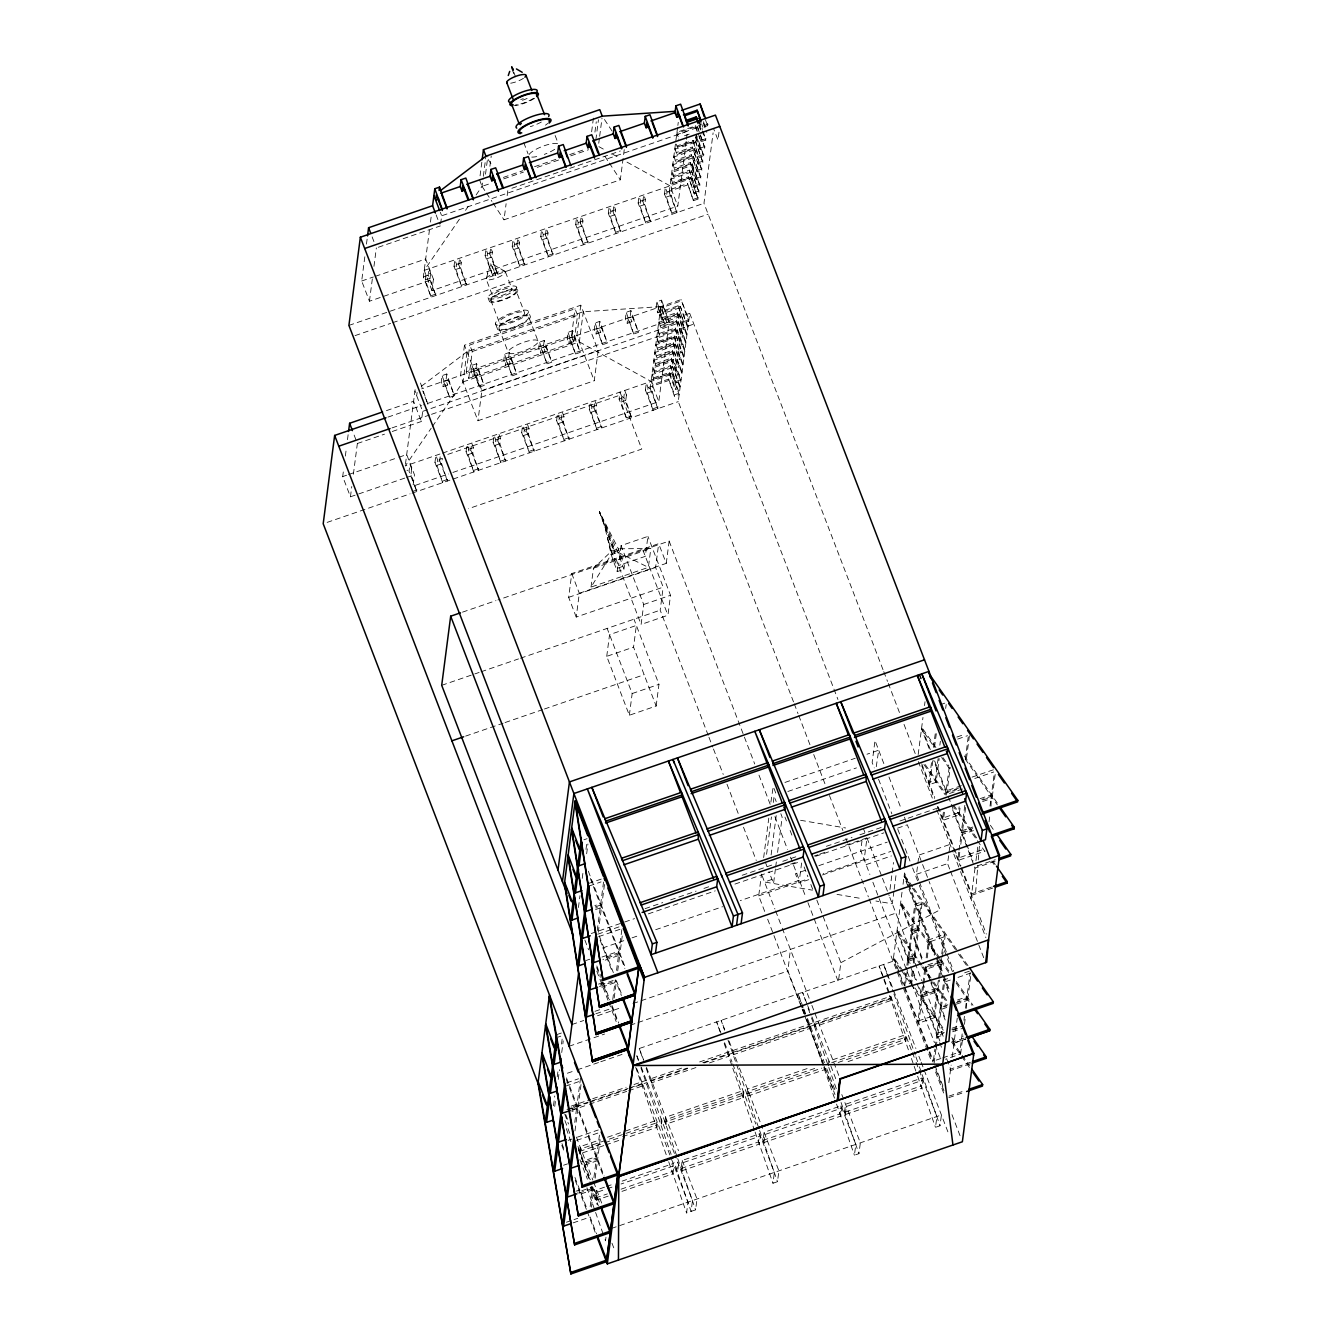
<?xml version="1.0" encoding="UTF-8"?>
<svg xmlns="http://www.w3.org/2000/svg" width="1341" height="1341" viewBox="0 0 1341 1341"><rect width="100%" height="100%" fill="white"/><g stroke="black" fill="none" stroke-linecap="round" stroke-linejoin="round"><path stroke-width="0.75" stroke-dasharray="5 3.75" d="M975.611 892.486L977.79 865.733M978.276 859.933L979.533 844.478M801.968 1007.678L787.888 971.001L790.402 949.411M375.262 276.347L425.684 258.997L433.445 279.213L369.446 301.222L361.684 281.007L364.869 256.416M366.462 244.112L367.266 237.977M404.764 478.1L350.454 496.79L342.693 476.575L343.765 468.378M345.358 456.074L346.414 447.877M347.487 439.68L348.274 433.529M369.446 301.222L372.63 276.632M373.955 266.373L376.352 247.934M350.454 496.79L351.778 486.532M353.387 474.245L357.36 443.502L353.136 432.473M430.679 273.313L430.025 278.341L435.842 295.506L428.081 275.307L428.936 268.77L430.679 273.313L425.952 274.939L425.298 279.967L431.115 297.132L423.354 276.933L429.405 230.3M430.478 222.103L431.266 215.951M405.468 464.053L415.341 387.901M416.665 395.696L417.101 392.377M686.173 141.358L677.792 206.061L431.97 290.611L433.445 279.213M440.619 223.897L441.675 215.8L440.334 212.314M411.687 468.881L411 474.261L416.8 491.56L409.039 471.345L409.944 464.338L411.687 468.881L406.96 470.507M398.947 457.231L406.692 454.565L414.453 474.764L412.978 486.163L448.38 473.993M392.276 431.484L421.376 421.493L422.683 411.369L414.922 391.153M454.012 266.39L454.85 259.852L456.594 264.395L455.957 269.424L461.773 286.588L454.012 266.39L458.739 264.764L459.577 258.226L461.321 262.786L460.667 267.798L466.484 284.979L458.739 264.764M443.636 381.665L449.654 397.322L454.381 395.696L446.804 373.988L442.094 375.614L441.239 382.101L442.999 386.644L447.71 385.018L448.363 380.039L443.636 381.665L442.999 386.644M434.953 462.427L435.875 455.42L437.619 459.963L436.915 465.344L442.714 482.643L434.953 462.427L439.68 460.801L440.586 453.794L405.217 465.964L431.182 428.232M446.804 373.988L445.966 380.475L447.71 385.018M449.654 397.322L442.094 375.614M439.68 460.801L447.441 481.017L441.642 463.718L442.346 458.337L437.619 459.963M480.061 175.805L481.888 161.725M476.139 194.931L482.039 186.349L483.078 178.303M483.347 176.291L485.945 156.176M485.526 174.196L487.94 155.64M464.472 345.224L460.55 375.396L477.949 420.739L594.264 380.743L598.187 350.554L580.787 305.212L464.472 345.224L481.872 390.566L477.949 420.739M489.901 166.267L491.242 155.958M432.372 426.505L463.047 381.917L466.97 351.744L583.285 311.732L660.744 306.603L668.505 326.818L658.8 401.63L450.341 473.323M466.266 371.826L469.752 345.006L575.054 308.782L577.552 315.303L574.082 342.123L468.78 378.346L466.266 371.826L571.584 335.619L575.054 308.782M468.78 378.346L472.25 351.526L469.752 345.006M485.124 255.678L485.962 249.158L487.705 253.7L487.051 258.712L492.868 275.894L485.124 255.678L489.834 254.069L490.689 247.532L492.432 252.074L491.778 257.103L497.595 274.268L489.834 254.069M473.457 371.407L479.475 387.063L484.202 385.437L476.642 363.729L471.915 365.355L471.077 371.843L472.82 376.385L477.547 374.759L478.184 369.781L473.457 371.407L472.82 376.385M476.642 363.729L475.787 370.217L477.547 374.759M466.065 451.733L466.97 444.726L468.713 449.269L468.026 454.649L473.826 471.931L466.065 451.733L470.792 450.107L471.697 443.1L473.44 447.643L472.753 453.023L478.553 470.305L470.792 450.107M479.475 387.063L471.915 365.355M624.252 149.622L620.33 179.811L504.015 219.807L506.11 203.715M507.149 195.669L507.937 189.634M512.212 246.375L513.05 239.838L514.793 244.38L514.156 249.409L519.973 266.574L512.212 246.375L516.922 244.749L517.777 238.212L519.52 242.755L518.866 247.783L524.683 264.948L516.922 244.749M506.127 360.176L512.145 375.832L516.855 374.206L509.295 352.499L504.568 354.108L503.73 360.612L505.473 365.154L510.2 363.528L510.854 358.55L506.127 360.176L505.473 365.154M493.153 442.413L494.075 435.406L495.818 439.949L495.114 445.329L500.914 462.611L493.153 442.413L497.88 440.787L498.785 433.78L500.528 438.323L499.841 443.703L505.641 461.002L497.88 440.787M509.295 352.499L508.457 358.986L510.2 363.528M512.145 375.832L504.568 354.108M540.725 236.569L541.563 230.032L543.306 234.574L542.652 239.603L548.469 256.768L540.725 236.569L545.435 234.943L546.29 228.406L548.033 232.948L547.379 237.977L553.196 255.142L545.435 234.943M521.666 432.607L522.571 425.6L524.314 430.143L523.627 435.523L529.427 452.822L521.666 432.607L526.393 430.981L527.298 423.974L529.041 428.517L528.354 433.897L534.154 451.196L526.393 430.981M541.06 348.157L547.061 363.813L551.788 362.187L544.228 340.48L539.501 342.106L538.663 348.593L540.406 353.136L545.133 351.51L545.787 346.531L541.06 348.157L540.406 353.136M544.228 340.48L543.39 346.967L545.133 351.51M547.061 363.813L539.501 342.106M575.641 224.55L576.496 218.013L578.239 222.572L577.585 227.584L583.402 244.766L575.641 224.55L580.368 222.924L581.223 216.387L582.966 220.947L582.312 225.959L588.129 243.14L580.368 222.924M591.632 131.787L593.51 117.354M556.599 420.588L557.504 413.581L559.247 418.124L558.56 423.505L564.36 440.803L556.599 420.588L561.326 418.962L562.231 411.955L563.974 416.498L563.287 421.879L569.087 439.178L561.326 418.962M569.573 338.351L575.574 354.007L580.301 352.381L572.741 330.674L568.014 332.3L567.176 338.787L568.919 343.33L573.646 341.704L574.283 336.725L569.573 338.351L568.919 343.33M594.935 132.122L596.276 121.796M595.857 139.833L598.455 119.718M572.741 330.674L571.903 337.161L573.646 341.704M599.393 138.307L598.354 146.353L605.529 150.293M599.662 136.279L602.008 118.176M580.787 305.212L576.865 335.401L594.264 380.743M575.574 354.007L568.014 332.3M463.047 381.917L579.362 341.905L583.285 311.732M608.311 213.32L609.149 206.782L610.909 211.325L610.256 216.354L616.072 233.518L608.311 213.32L613.038 211.694L613.876 205.156L615.62 209.716L614.983 214.728L620.799 231.909L613.038 211.694M596.661 329.031L602.662 344.687L607.389 343.061L599.829 321.354L595.102 322.98L594.264 329.467L596.007 334.01L600.734 332.384L601.388 327.405L596.661 329.031L596.007 334.01M599.829 321.354L598.991 327.841L600.734 332.384M589.269 409.357L590.174 402.35L591.917 406.893L591.213 412.274L597.013 429.573L589.269 409.357L593.979 407.731L594.901 400.724L596.644 405.267L595.94 410.648L601.74 427.947L593.979 407.731M576.228 617.061L568.668 597.348L571.752 573.562L658.682 543.658L666.259 563.371L579.312 593.275L576.228 617.061L663.175 587.157L655.598 567.444L658.682 543.658M602.662 344.687L595.102 322.98M638.132 203.061L638.986 196.524L640.73 201.066L640.076 206.095L645.893 223.26L638.132 203.061L642.859 201.435L643.714 194.898L645.457 199.457L644.803 204.469L650.62 221.651L642.859 201.435M627.772 318.337L633.773 333.993L638.5 332.367L630.94 310.659L626.213 312.285L625.375 318.772L627.119 323.315L631.846 321.689L632.483 316.711L627.772 318.337L627.119 323.315M591.029 587.107L593.476 568.232L611.613 551.117L618.335 548.804L650.838 548.503L648.39 567.377L591.029 587.107L611.161 554.587L611.613 551.117L607.456 537.64L611.161 554.587L617.229 571.618L623.951 569.288L624.403 565.835L618.335 548.804L599.377 511.659L614.53 553.431L614.983 549.961L599.377 511.659L617.899 552.274L623.951 569.288M626.465 395.008L625.761 400.389L631.561 417.688L623.816 397.472L624.722 390.466L626.465 395.008L621.738 396.634L621.051 402.015L626.85 419.314L619.089 399.098L619.995 392.092L641.769 449.084L468.612 508.625M630.94 310.659L630.102 317.147L631.846 321.689M633.773 333.993L626.213 312.285M611.161 554.587L617.899 552.274L618.335 548.804M664.449 194.009L665.304 187.472L667.047 192.014L666.393 197.043L672.21 214.208L664.449 194.009L669.176 192.383L675.629 142.615M617.229 571.618L617.681 568.148L611.613 551.117M606.735 656.352L609.552 634.662L636.355 625.442L633.555 647.133L656.151 706.02L629.348 715.256L606.735 656.352L633.555 647.133M621.101 545.619L618.519 565.55L645.323 556.331L647.904 536.4L621.101 545.619L643.714 604.506L641.115 624.453L667.935 615.234L670.517 595.287L647.904 536.4M675.814 141.174L677.674 126.875M677.859 125.434L678.261 122.299M578.44 907.522L579.982 895.654M582.229 878.372L583.251 870.51M585.983 849.389L586.738 843.523M645.407 390.047L646.312 383.04L648.055 387.583L647.368 392.963L653.168 410.262L645.407 390.047L650.134 388.421L661.582 300.116L656.855 301.742L656.017 308.229L657.76 312.771L678.127 305.765L683.96 322.863L688.687 321.253L681.111 299.596L421.61 388.856M669.176 192.383L676.937 212.599L671.12 195.417L671.958 188.964L670.215 184.404L690.581 177.398L698.158 199.055L693.431 200.681L687.598 183.583L671.958 188.964M688.285 178.303L672.646 183.683L671.087 177.699L691.453 170.693L699.03 192.333L694.303 193.959L688.469 176.861L672.83 182.242M673.702 175.52L673.517 176.962L671.774 172.419L692.14 165.412L692.325 163.971L671.958 170.977L673.702 175.52L689.341 170.139L695.174 187.237L699.901 185.611L692.325 163.971M690.146 163.988L674.506 169.368L672.947 163.384L693.314 156.377L700.874 178.018L696.163 179.644L690.33 162.546L674.691 167.927M691.151 156.176L675.512 161.557L673.953 155.573L694.32 148.566L701.896 170.206L697.169 171.832L691.353 154.735L675.696 160.115M692.157 148.482L676.518 153.863L674.959 147.879L695.325 140.872L702.885 162.512L698.175 164.138L692.342 147.041L676.702 152.421M693.213 140.336L693.029 141.777L677.373 147.158L677.574 145.716L693.213 140.336L699.03 157.45L703.757 155.824L696.197 134.167M553.481 1105.789L554.755 1095.983M557.236 1076.806L558.258 1069.012M561.493 1044.086L562.499 1036.325M586.654 853.781L587.928 843.992M554.738 1106.442L555.509 1100.559M558.242 1079.421L559.515 1069.665M561.728 1052.517L563.237 1040.884M657.76 312.771L658.414 307.793L663.141 306.167L669.142 321.823L664.432 323.449L658.414 307.793M650.134 388.421L657.895 408.636L652.095 391.337L652.966 384.515L651.223 379.972L671.59 372.966L679.351 393.181L674.624 394.807L674.439 396.249L679.166 394.623L671.59 372.966M653.838 377.81L669.494 372.429L669.31 373.854L653.654 379.235L652.095 373.251L672.461 366.244L680.222 386.459L675.495 388.085L675.311 389.527L680.038 387.901L672.461 366.244M654.71 371.088L654.525 372.53L652.782 367.97L673.148 360.964L673.333 359.539L652.966 366.529L654.71 371.088L670.366 365.707L676.182 382.805L680.91 381.179L673.148 360.964M655.699 363.495L671.338 358.114L671.154 359.556L655.514 364.936L653.955 358.935L674.322 351.945L682.083 372.144L677.356 373.77L677.171 375.212L681.899 373.586L674.322 351.945M656.721 355.683L672.361 350.303L672.176 351.728L656.52 357.108L654.961 351.124L675.328 344.117L683.089 364.333L678.378 365.959L678.177 367.4L682.904 365.775L675.328 344.117M657.71 347.99L673.35 342.609L673.165 344.05L657.526 349.431L655.967 343.43L676.333 336.44L684.094 356.639L679.367 358.265L679.183 359.706L683.91 358.081L676.333 336.44M658.582 341.284L674.221 335.904L674.037 337.345L658.397 342.726L656.839 336.742M659.604 333.356L675.261 327.975L675.059 329.417L659.42 334.797L657.861 328.813L678.228 321.806L685.989 342.005L681.262 343.631L681.077 345.073L685.804 343.447L678.228 321.806M660.627 325.545L676.266 320.164L676.082 321.605L660.442 326.986L658.884 320.985L679.25 313.995L687.011 334.194L682.284 335.82L682.1 337.262L686.81 335.636L679.25 313.995M661.616 317.851L677.272 312.47L677.071 313.911L661.431 319.292L659.873 313.308L680.239 306.301L688 326.5L683.273 328.126L683.089 329.568L687.816 327.942L680.239 306.301M663.141 306.167L662.303 312.587L660.56 308.044L680.926 301.038M686.441 139.347L687.497 131.25L441.675 215.8M664.432 323.449L656.855 301.742M669.142 321.823L661.582 300.116M689.341 170.139L695.174 187.237M698.158 199.055L690.581 177.398M699.03 192.333L691.453 170.693M700.874 178.018L693.314 156.377M701.896 170.206L694.32 148.566M702.885 162.512L695.325 140.872M695.392 137.335L700.069 149.505L704.796 147.896L697.219 126.238L676.853 133.245L678.596 137.788M674.439 396.249L668.623 379.134L652.966 384.515M670.366 365.707L676.182 382.805M678.127 305.765L683.96 322.863M597.231 930.637L600.55 905.074L594.633 907.103M603.534 882.043L600.751 903.566L594.834 905.611M604.473 884.473L601.673 905.996L595.756 908.025M693.431 200.681L687.598 183.583M694.303 193.959L688.469 176.861M696.163 179.644L690.33 162.546M697.169 171.832L691.353 154.735M698.175 164.138L692.342 147.041M700.069 149.505L694.906 134.15M703.17 131.284L705.802 140.067L701.075 141.693L695.258 124.596M707.864 124.244L707.662 125.685L702.952 127.311L703.137 125.87L707.864 124.244L706.439 120.573M677.021 331.177L677.205 329.735L684.966 349.951L680.239 351.577L680.055 353.001L684.782 351.376L677.021 331.177L656.654 338.183L658.397 342.726M574.769 1122.434L576.781 1106.845L570.864 1108.89M580.519 1078.097L576.999 1105.235L571.082 1107.28M575.004 1130.899L577.787 1109.46L571.869 1111.488M581.005 1084.584L577.988 1107.85L572.071 1109.895M629.348 715.256L632.164 693.548L607.155 628.409M704.796 147.896L699.332 131.753M603.819 1145.583L580.267 1153.679L580.05 1146.672L599.678 1139.917M580.267 1153.679L580.888 1148.885L657.442 1122.551L656.805 1127.362L627.37 1137.486M793.52 701.896L678.261 401.63L689.71 313.325L423.521 404.865M882.998 669.645L703.975 203.296L713.11 132.876M718.994 132.223L717.971 140L713.647 128.736M708.216 735.321L660.174 610.172L663.175 587.157M666.259 563.371L669.142 541.077L497.947 599.963M612.753 999.548L615.318 979.768L621.386 995.542M616.542 970.398L618.838 952.697L603.701 957.893M621.822 929.665L619.022 951.188L602.008 957.038M614.195 998.022L616.257 982.199L599.226 988.049M617.715 970.85L619.76 955.127L602.746 960.977M622.241 936.001L619.961 953.619L602.93 959.469M590.157 1206.565L592.705 1186.969L577.569 1192.166M593.912 1177.566L596.443 1158.071L581.324 1163.267M599.427 1135.123L596.661 1156.462L581.525 1161.675M656.151 706.02L658.967 684.329L633.958 619.19M591.415 1207.218L593.694 1189.568L578.574 1194.781M595.169 1178.219L597.449 1160.686L582.312 1165.882M600.165 1139.682L597.65 1159.077L582.53 1164.273M608.211 1196.105L596.443 1200.161L595.588 1197.949L596.644 1189.886L604.489 1187.187M596.443 1200.161L597.483 1192.099L605.327 1189.4M605.981 1237.223L605.512 1240.844L604.137 1236.905M628.661 1090.719L642.406 1085.992L641.803 1081.835M642.406 1085.992L642.657 1084.048M695.929 1067.57L651.441 1082.874L650.854 1078.734L681.798 1068.09M651.441 1082.874L651.692 1080.93L690.38 1067.637M656.805 1127.362L656.587 1120.355L623.23 1131.821M661.113 1118.796L661.331 1125.803L661.951 1120.992M665.019 1122.048L665.639 1117.237L742.998 1090.635L743.216 1097.642L665.857 1124.244L665.019 1122.048L742.378 1095.429M665.857 1124.244L666.477 1119.433L743.836 1092.831L743.216 1097.642M621.956 1191.378L672.981 1173.828L672.126 1171.632L673.182 1163.569L622.157 1181.119M672.981 1173.828L674.02 1165.765L621.034 1184.002M678.546 1164.223L677.507 1172.269L676.652 1170.073L677.708 1162.01L692.492 1200.564L691.101 1211.392L673.903 1162.194M682.016 1170.71L683.072 1162.664L760.431 1136.045L759.375 1144.108L682.016 1170.71L681.178 1168.514L682.217 1160.451L759.576 1133.849L774.377 1172.403L772.969 1183.231L777.495 1181.689L778.903 1170.844L764.102 1132.29L841.025 1105.839L855.826 1144.393L854.418 1155.221L858.944 1153.662L860.352 1142.834L841.796 1094.524M682.217 1160.451L697.018 1199.005L695.61 1209.85L686.575 1212.951L687.983 1202.123L670.936 1157.702M709.473 1062.927L728.8 1056.272L728.213 1052.132M728.8 1056.272L729.051 1054.328M810.5 1026.318L810.249 1028.262L733.326 1054.713L732.739 1050.573M733.326 1054.713L733.577 1052.769M764.688 911.427L758.704 895.838L761.52 874.148M763.666 857.553L768.779 818.127M766.583 854.301L771.427 816.954M773.304 802.438L774.126 796.219L776.188 801.6M771.109 854.988L776.221 815.579M775.416 869.002L773.539 883.535L768.963 871.583M775.685 866.923L776.506 860.704M777.579 852.407L782.155 817.138L780.848 813.719M823.81 1067.419L824.665 1069.632L747.742 1096.083L747.507 1089.076L808.657 1068.039M747.742 1096.083L748.362 1091.272L817.39 1067.537M759.375 1144.108L758.537 1141.912L759.576 1133.849M763.901 1142.549L764.957 1134.503L841.88 1108.035L840.824 1116.098L763.901 1142.549L763.063 1140.353L764.102 1132.29M801.6 862.984L799.37 880.299L740.316 900.616M810.249 1028.262L809.662 1024.105M703.908 1062.977L891.564 998.442L891.312 1000.369L814.775 1026.703L814.171 1022.563M814.775 1026.703L815.026 1024.759M828.336 1065.86L828.956 1061.066L905.493 1034.732L905.728 1041.739L844.88 1062.675M862.012 840.723L860.721 850.58L869.873 874.433M845.417 845.283L866.99 837.874L864.174 859.564L823.156 873.678M840.824 1116.098L839.986 1113.902L841.025 1105.839M844.512 1112.343L845.551 1104.28L922.088 1077.963L921.049 1086.009L921.887 1088.222L845.35 1114.539L844.512 1112.343L921.049 1086.009M845.35 1114.539L846.389 1106.493L922.943 1080.159L921.887 1088.222M889.988 889.452L891.866 874.935M892.134 872.857L893.492 862.481M893.927 891.363L892.301 903.817L875.924 901.018M894.196 889.301L896.341 872.706M918.183 754.497L922.977 717.435M924.519 705.634L925.022 701.712M902.007 892.234L893.056 961.212L639.255 1048.511L643.378 1060.312M903.046 884.255L904.521 872.907L908.243 882.613M891.312 1000.369L890.726 996.229L697.27 1062.759M918.702 880.132L916.456 874.298L918.954 855.072L950.065 844.377L947.584 863.604L949.814 869.421M931.492 762.694L928.927 782.474L935.297 780.294L938.13 758.52M933.47 747.39L935.264 733.628M932.783 760.783L929.699 784.519L936.085 782.323L939.169 758.587M936.303 733.695L934.509 747.473L921.518 728.783L929.397 749.301M912.249 971.152L910.673 983.221L904.287 985.417L906.65 967.314M906.902 965.285L914.813 904.287L921.2 902.091L921.988 904.119L918.619 930.017L912.249 932.213M905.594 983.439L907.689 967.33M907.941 965.319L915.601 906.315L921.988 904.119M939.857 745.194L940.359 741.271M945.673 708.45L946.176 704.545M913.288 963.106L914.076 957.055L907.689 959.251M908.662 959.77L915.048 957.575L914.26 955.53L917.646 929.514L911.26 931.71M918.619 930.017L917.847 927.972L921.2 902.091M911.461 985.266L913.288 971.169M914.327 963.123L914.076 957.055M915.048 957.575L918.417 931.542L917.646 929.514M905.728 1041.739L906.348 1036.945L829.811 1063.262M943.377 812.193L942.606 818.144L958.379 812.713L959.15 806.779M949.193 767.303L946.143 790.922L961.916 785.491M944.416 812.26L943.393 820.172L959.167 814.741L960.19 806.829M956.787 789.564L946.914 792.95L950.233 767.387M939.689 977.975L941.516 963.978L940.728 961.933L924.955 967.364L921.569 993.379L937.359 987.948L938.398 979.953M926.178 957.86L928.508 939.94L944.282 934.509L945.07 936.554L941.7 962.436L925.927 967.867M923.647 985.417L922.357 995.424L938.13 989.993L939.438 979.986M923.915 983.406L925.726 969.392L941.516 963.978M927.218 957.91L929.296 941.969L945.07 936.554M968.219 736.88L965.436 758.419L966.207 760.448L969.509 735.002M933.755 1015.657L937.158 989.49L921.368 994.905L917.982 1021.071L933.755 1015.657L934.543 1017.685L918.769 1023.116L922.155 996.95L937.929 991.519L937.158 989.49M938.65 977.941L940.728 961.933M941.7 962.436L940.929 960.407L944.282 934.509M934.543 1017.685L937.929 991.519M958.731 852.222L957.977 858.156L984.445 849.054M958.999 850.244L961.313 832.443L972.644 828.537M964.816 805.354L961.497 830.934L972.845 827.028M959.77 852.273L958.748 860.201L985.233 851.082M960.81 844.361L962.084 834.471L973.432 830.582M965.604 807.399L962.285 832.979L971.739 829.727M940.913 1058.502L933.336 1061.1L934.912 1049.014M935.163 1047.003L936.739 1034.934L944.299 1032.319M934.124 1063.128L935.951 1049.048M936.219 1047.036L937.527 1036.962L943.192 1035.017M611.446 1228.44L941.416 1114.958L940.007 1125.786L935.482 1127.345L936.89 1116.517L916.087 1062.34M971.018 898.923L975.209 866.638M975.963 860.738L978.008 844.998M948.875 1082.707L951.155 1065.089M952.194 1057.094L957.256 1018.037M990.01 806.092L991.301 796.252L981.83 799.504M982.819 800.041L992.273 796.789L991.485 794.744L994.284 773.221M989.021 821.899L990.044 814.037M991.049 806.159L991.301 796.252M992.273 796.789L995.324 773.304M962.168 1033.877L959.821 1051.981L960.609 1054.026L945.472 1059.239M963.928 1020.283L964.447 1016.277M965.486 1008.281L966.794 998.274L957.323 1001.526M956.418 1002.682L967.766 998.777L966.978 996.732L970.079 972.845M960.609 1054.026L962.955 1035.906M964.447 1024.323L965.486 1016.327M966.526 1008.315L966.794 998.274M967.766 998.777L971.135 972.879L957.893 977.438M816.853 900.146L840.857 962.687L838.343 981.863L806.863 899.828M772.919 788.542L770.472 805.053L757.715 771.813M876.26 766.7L878.707 750.206L866.973 754.229M505.021 271.368L492.382 264.026L491.225 263.624L490.119 265.719L486.113 279.012L492.667 296.059M487.856 271.586L487.319 273.413M431.97 290.611L424.209 270.396L459.611 218.935M465.511 210.369L470.238 203.497M421.426 386.225L466.97 351.744M840.857 962.687L939.991 909.835L929.112 881.506M951.859 1037.465L954.021 1043.08L965.889 1038.94M503.361 177.414L522.856 170.709M534.556 166.686L556.012 159.311M569.657 154.617L585.263 149.253M479.542 179.828L482.039 186.349L491.896 182.963M503.73 178.889L523.443 172.117M537.238 167.374L558.929 159.914M570.746 155.841L588.498 149.739M511.876 188.276L620.296 150.98M679.418 131.418L695.074 126.037L698.41 134.737M697.035 127.68L676.669 134.687L678.412 139.229M684.463 135.776L690.33 133.748M378.296 247.264L440.351 225.925M695.141 142.314L674.758 149.32L676.518 153.863M701.259 140.269L705.986 138.643M694.135 149.991L673.769 156.998L675.512 161.557M700.253 148.08L704.98 146.454M693.129 157.819L672.763 164.826L674.506 169.368M699.231 156.009L703.941 154.383M698.359 162.714L703.086 161.088M361.684 281.007L373.318 277M691.269 172.117L670.902 179.124L672.646 183.683M697.354 170.391L702.081 168.765M424.209 270.396L690.397 178.839M696.348 178.219L701.075 176.593M456.594 264.395L461.321 262.786M487.705 253.7L492.432 252.074M514.793 244.38L519.52 242.755M543.306 234.574L548.033 232.948M578.239 222.572L582.966 220.947M610.909 211.325L615.62 209.716M640.73 201.066L645.457 199.457M667.047 192.014L687.413 185.008M423.354 276.933L428.081 275.307M695.359 185.812L700.086 184.186M425.298 279.967L430.025 278.341M455.957 269.424L460.667 267.798M487.051 258.712L491.778 257.103M514.156 249.409L518.866 247.783M542.652 239.603L547.379 237.977M577.585 227.584L582.312 225.959M610.256 216.354L614.983 214.728M640.076 206.095L644.803 204.469M666.393 197.043L671.12 195.417M694.487 192.517L699.214 190.891M693.615 199.239L698.343 197.613M431.316 295.623L436.043 293.997M461.958 285.08L466.685 283.454M493.069 274.385L497.796 272.759M520.157 265.065L524.884 263.439M548.67 255.259L553.397 253.633M583.603 243.241L588.33 241.615M616.273 232.01L620.984 230.384M646.094 221.751L650.821 220.125M672.411 212.699L677.138 211.073M348.911 325.41L703.975 203.296M355.063 335.619L390.583 323.399M392.544 322.728L708.165 214.174M472.25 351.526L577.552 315.303M680.055 307.726L659.688 314.733L661.431 319.292M386.459 410.614L413.615 401.277L421.376 421.493M679.066 315.42L658.682 322.427L660.442 326.986M387.968 417.101L421.543 405.552M481.872 390.566L598.187 350.554M422.683 411.369L678.043 323.231M684.145 321.438L688.872 319.812L681.111 299.596M392.041 427.896L429.522 415.006M431.5 414.319L693.85 324.086M357.36 443.502L384.515 434.166M676.149 337.865L655.783 344.872L657.526 349.431M675.143 345.559L654.777 352.566L656.52 357.108M674.137 353.37L653.771 360.377L655.514 364.936M342.693 476.575L346.581 475.234M348.509 474.563L397.003 457.901M672.277 367.685L651.91 374.692L653.654 379.235M442.48 453.141L671.405 374.407M447.793 454.398L620.95 394.841M468.713 449.269L473.44 447.643M495.818 439.949L500.528 438.323M524.314 430.143L529.041 428.517M559.247 418.124L563.974 416.498M591.917 406.893L596.644 405.267M648.055 387.583L668.438 380.576M619.089 399.098L623.816 397.472M676.367 381.364L681.094 379.738L673.333 359.539M436.915 465.344L441.642 463.718M468.026 454.649L472.753 453.023M495.114 445.329L499.841 443.703M523.627 435.523L528.354 433.897M558.56 423.505L563.287 421.879M591.213 412.274L595.94 410.648M621.051 402.015L625.761 400.389M647.368 392.963L652.095 391.337M406.692 477.446L414.453 474.764M412.274 491.56L417.001 489.934M442.932 481.017L447.659 479.391M474.044 470.305L478.754 468.68M501.132 461.002L505.842 459.376M529.645 451.196L534.355 449.57M564.561 439.178L569.288 437.552M597.231 427.947L601.958 426.321M627.052 417.688L631.779 416.062M653.369 408.636L658.096 407.01M327.137 522.387L410.095 493.857M412.073 493.17L451.213 479.709M453.09 479.072L678.261 401.63M618.117 550.531L611.379 552.861L603.517 522.437M462.494 612.15L495.969 600.634M593.476 568.232L650.838 548.503M617.681 568.148L624.403 565.835M568.668 597.348L655.598 567.444M643.714 604.506L670.517 595.287M441.709 685.318L479.123 672.444M481.101 671.774L518.514 658.9M520.492 658.213L660.174 610.172M465.662 736.092L503.093 723.235M505.054 722.548L542.485 709.674M544.446 709.003L644.133 674.707M632.164 693.548L658.967 684.329M940.041 704.779L944.835 703.137M583.905 839.768L587.09 838.678M784.938 782.44L855.256 758.252M787.837 791.492L856.463 767.89M956.887 737.047L964.782 734.332M957.675 739.075L967.532 735.689M588.263 883.551L602.075 878.808M589.202 885.982L601.036 881.909M972.091 777.11L994.787 769.315M974.773 778.501L993.681 771.997M595.572 909.533L601.489 907.505L598.17 933.068L613.34 972.611M945.941 792.414L961.715 786.999M962.503 789.028L946.729 794.459L933.755 760.665M645.071 908.662L662.739 902.594M670.584 899.895L696.113 891.111M703.958 888.413L709.842 886.401M742.176 875.271L775.064 863.956M782.792 861.308L798.264 855.977M826.374 846.305L852.021 837.488M859.916 834.773L881.607 827.313M899.878 821.027L939.136 807.533M980.137 798.649L991.485 794.744M790.519 864.174L798.364 861.475M814.054 856.078L817.976 854.737M819.938 854.049L827.783 851.351M591.264 933.504L597.164 931.475M599.125 930.788L622.744 922.675M624.722 921.988L634.561 918.619M648.34 913.875L715.256 890.86M734.935 884.088L799.89 861.743M815.529 856.363L883.903 832.845M897.565 828.151L907.337 824.799L921.854 862.632M982.618 801.549L992.072 798.297M597.734 934.208L620.43 926.396M598.673 936.621L621.369 928.827M771.963 879.428L764.521 881.992L812.445 890.173M805.203 870.343L795.431 873.712L799.018 883.015L808.774 879.646M818.882 865.649L887.239 842.131M602.545 948.003L630.102 938.516M632.064 937.845L639.942 935.13M655.682 929.715L722.598 906.7M758.704 895.838L807.533 879.042M822.452 874.952L890.81 851.434M585.816 960.575L589.755 959.217M866.118 864.643L891.396 855.944M916.456 874.298L947.584 863.604M598.488 984.126L604.171 982.165M600.198 984.965L613.424 980.422M599.427 986.54L616.441 980.69L621.57 994.05M977.187 865.951L995.273 859.732M995.106 861.224L975.008 868.13L951.825 807.751M594.968 1011.332L600.634 1009.387M595.89 1013.762L612.921 1007.912M571.92 1024.541L583.737 1020.484M597.516 1015.74L621.134 1007.627M632.935 1003.554L895.872 913.12M556.616 1034.649L561.393 1033.006M991.452 887.055L971.672 893.86L961.631 867.677M557.621 1037.264L560.806 1036.157M971.471 895.352L993.228 887.876M569.12 1046.248L604.59 1034.045M630.203 1025.228L636.12 1023.2M638.098 1022.513L787.888 971.001M911.461 930.168L917.847 927.972M912.048 933.738L918.417 931.542M567.394 1073.219L575.255 1070.52M577.217 1069.85L598.807 1062.424M600.768 1061.737L622.358 1054.311M907.891 957.725L914.26 955.53M908.477 961.296L914.847 959.1M566.707 1082.841L578.541 1078.767M565.734 1086.126L579.547 1081.382M940.929 960.407L925.139 965.822L929.581 977.371M571.149 1106.141L590.778 1099.385M592.739 1098.715L626.113 1087.249M633.958 1084.534L646.328 1080.293L646.915 1084.433L647.167 1082.489L628.912 1088.775M566.975 1109.426L627.823 1088.506M629.784 1087.836L641.551 1083.779M650.603 1080.678L687.346 1068.039M702.818 1062.709L727.962 1054.06M732.488 1052.517L809.411 1026.049M813.92 1024.49L890.474 998.173M947.651 978.645L943.863 979.953L940.51 1005.851L946.176 1003.889M964.665 972.795L970.348 970.85M568.081 1109.694L587.693 1102.939M589.654 1102.268L626.951 1089.445M571.752 1110.281L587.442 1104.883M589.403 1104.213L626.7 1091.39M950.316 980.036L944.651 981.998L941.298 1007.879L946.964 1005.934M957.524 999.984L966.978 996.732M947.869 1004.778L940.309 1007.376L936.94 1033.391L944.5 1030.793M946.763 1007.46L941.097 1009.421L937.711 1035.436L943.393 1033.492M956.217 1004.208L967.565 1000.302M568.115 1140.386L572.071 1139.029M577.485 1137.118L598.287 1129.96M576.596 1140.386L599.293 1132.575M607.523 1137.218L621.269 1132.491M579.429 1151.483L602.981 1143.37M604.942 1142.7L620.632 1137.302M622.61 1136.632L655.967 1125.149M746.887 1093.87L821.849 1068.107M838.142 1062.491L904.873 1039.543M605.78 1144.912L619.525 1140.185M952.06 1028.195L959.636 1025.597M951.859 1029.72L963.207 1025.815M952.848 1030.24L960.407 1027.625M563.555 1165.228L567.511 1163.871M952.646 1031.765L963.995 1027.86M964.095 1038.135L954.205 1041.538L952.06 1035.939M954.021 1043.08L965.872 1038.99M942.79 1057.848L959.821 1051.981L951.54 1040.163M575.892 1191.21L579.664 1189.92M578.776 1193.172L593.912 1187.975L599.662 1202.961M606.45 1186.517L614.295 1183.818M970.415 1062.29L950.635 1069.095L946.327 1057.881M970.213 1063.815L950.434 1070.621L949.009 1066.883M607.289 1188.729L613.189 1186.701M595.588 1197.949L607.372 1193.909M621.101 1189.182L672.126 1171.632M681.178 1168.514L758.537 1141.912M763.063 1140.353L839.986 1113.902M566.438 1222.221L572.121 1220.26M574.015 1219.606L577.787 1218.315M573.127 1222.875L590.141 1217.025L596.611 1233.871M949.026 1096.117L964.85 1090.669M948.825 1097.642L964.648 1092.194M490.705 263.791L495.784 275.475L491.225 263.624M800.577 820.29L845.635 827.984M837.019 894.38L861.592 898.571M617.899 552.274L648.39 567.377M612.686 154.249L618.067 157.215M627.018 162.144L670.031 185.846L677.792 206.061M579.362 341.905L651.039 381.414L658.8 401.63M964.28 755.922L998.693 805.036M965.252 759.107L997.302 804.818M935.917 747.54L921.703 727.275L930.302 749.669M943.008 757.665L948.925 766.113M990.379 825.251L995.19 832.107M941.633 757.481L949.914 769.298M925.273 764.621L946.578 795.012M953.686 805.153L977.354 838.913M992.86 861.039L995.257 864.476M923.915 764.471L945.304 794.978M952.428 805.153L976.181 839.047M977.371 840.74L984.512 850.915M991.636 861.073L993.999 864.476M912.584 886.636L904.27 874.768L907.254 882.512M913.774 888.329L958.916 952.73M960.106 954.423L968.42 966.291M911.176 886.435L904.069 876.293L934.392 955.261M912.366 888.111L957.323 952.278M958.513 953.971L969.157 969.157M939.773 957.91L900.716 902.191L922.994 960.223M940.946 959.586L949.244 971.42M956.334 981.545L972.996 1005.314M939.572 959.435L900.515 903.717L923.513 963.626M940.762 961.128L949.042 972.946M956.133 983.07L971.588 1005.13M921.988 965.202L897.146 929.732L910.103 963.492M923.178 966.878L932.649 980.388M933.822 982.081L948.037 1002.347M920.613 965.034L896.945 931.274L909.902 965.034M921.803 966.727L931.257 980.237M932.448 981.914L946.645 1002.18M903.013 970.951L893.559 957.44L899.275 972.359M904.203 972.627L913.674 986.138M914.847 987.831L944.433 1030.039M962.218 1055.417L969.426 1065.693M900.482 969.141L893.357 958.966L897.079 968.688M901.672 970.834L909.986 982.702M911.176 984.395L943.243 1030.156M951.557 1042.007L969.375 1067.436M604.473 119.517L612.167 131.234M604.942 156.377L608.244 161.406M609.35 163.082L620.33 179.811M488.158 159.529L492.549 166.217M482.039 186.349L485.341 191.377M486.431 193.037L491.929 201.401M493.035 203.078L504.015 219.807M705.55 120.17L707.662 125.685M703.455 121.763L705.584 127.278M703.271 123.188L706.808 132.39M701.611 123.825L702.952 127.311M698.929 120.254L702.466 129.457M698.745 121.696L701.578 129.054M702.282 130.882L705.802 140.067M699.6 125.601L700.924 129.088M698.745 125.3L702.081 133.999M697.219 126.238L698.627 129.909M699.08 136.48L701.075 141.693M958.379 812.713L959.167 814.741M695.996 135.609L703.757 155.824M934.66 761.034L946.914 792.95M948.372 796.755L950.568 802.454M951.289 804.349L965.872 842.316M966.593 844.193L973.046 861.023M693.029 141.777L699.03 157.45M935.297 780.294L936.085 782.323M692.14 165.412L699.901 185.611M921.753 763.817L934.727 797.593M938.314 806.93L953.602 846.758M954.323 848.652L960.91 865.8M921.703 765.677L934.325 798.582M937.309 806.327L960.34 866.32M961.078 868.264L986.322 934.057M883.753 671.606L887.507 681.379M888.262 683.34L900.264 714.619M904.018 724.391L915.266 753.709M918.267 761.504L932.313 798.113M936.756 809.679L953.065 852.172M953.803 854.116L959.787 869.706M960.542 871.65L985.87 937.627M676.216 144.124L677.373 147.158M950.551 871.365L984.11 958.781M883.836 763.582L875.003 740.55L872.153 762.493L874.215 767.89M888.982 776.975L901.454 809.495M904.404 817.138L906.6 822.871M922.591 864.509L928.391 879.629M919.44 882.076L946.293 951.993M947.031 953.937L953.736 971.42M878.556 779.188L891.882 813.87M897.8 829.291L900.917 837.421M901.638 839.282L904.488 846.741M905.225 848.669L907.455 854.452M908.192 856.379L911.897 866.035M912.634 867.962L918.568 883.417M919.306 885.345L953.401 974.136M689.71 313.325L837.941 699.482M908.98 884.557L943.276 973.851M944.014 975.795L949.981 991.334M907.991 884.44L942.17 973.482M942.907 975.41L948.858 990.898M937.309 962.872L948.959 993.212M937.359 987.948L938.13 989.993M677.272 312.47L683.273 328.126M677.071 313.911L683.089 329.568M930.302 979.265L945.589 1019.11M676.266 320.164L682.284 335.82M924.955 967.364L930.101 980.791M930.838 982.685L945.405 1020.635M676.082 321.605L682.1 337.262M675.261 327.975L681.262 343.631M675.059 329.417L681.077 345.073M674.221 335.904L680.239 351.577M863.537 828.889L864.928 832.476M866.99 837.874L881.791 876.411M882.529 878.338L889.184 895.687M889.804 897.313L914.411 961.38M915.149 963.307L921.82 980.69M922.558 982.618L944.047 1038.605M674.037 337.345L680.055 353.001M673.35 342.609L679.367 358.265M673.165 344.05L679.183 359.706M912.97 970.968L916.557 980.305M919.423 987.781L939.873 1041.052M910.623 966.895L916.356 981.83M917.076 983.707L938.951 1040.7M939.672 1042.577L941.818 1048.193M672.361 350.303L678.378 365.959M672.176 351.728L678.177 367.4M872.89 882.244L911.176 981.998M911.93 983.959L934.459 1042.644M935.197 1044.605L940.46 1058.284M671.338 358.114L677.356 373.77M671.154 359.556L677.171 375.212M657.677 330.238L659.42 334.797M669.494 372.429L675.495 388.085M899.995 974.237L904.287 985.417M905.074 987.462L928.961 1049.701M929.699 1051.595L933.336 1061.1M934.845 1065.005L943.461 1087.45M669.31 373.854L675.311 389.527M897.833 970.633L932.9 1061.988M935.884 1069.749L944.081 1091.138M794.274 703.841L798.012 713.596M798.75 715.541L809.981 744.791M813.719 754.53L824.95 783.781M829.442 795.481L842.919 830.582M845.903 838.376L868.365 896.861M869.119 898.822L931.107 1060.329M935.582 1071.995L943.796 1093.384M951.976 1114.673L960.206 1136.145M668.623 379.134L674.624 394.807M886.636 972.275L883.635 964.447L893.257 992.005M887.39 974.22L915.903 1048.494M918.903 1056.322L920.412 1060.228M921.15 1062.189L923.413 1068.039M924.15 1070.001L948.623 1133.732M632.483 316.711L638.5 332.367M883.468 977.338L879.109 966.006L883.25 977.807M884.188 979.232L889.267 992.457M890.726 996.229L911.595 1050.606M912.349 1052.568L915.35 1060.379M555.124 135.491L557.99 142.934M513.754 72.129L515.698 77.225M511.927 68.911L513.888 74.006M601.388 327.405L607.389 343.061M773.958 788.391L776.154 794.123M784.971 817.071L786.446 820.91M790.117 830.465L793.051 838.125M804.114 866.923L807.852 876.696M810.852 884.524L813.115 890.374M523.795 142.716L528.069 153.88M669.142 541.077L754.715 763.984M774.914 816.619L787.519 849.423M790.469 857.15L806.109 897.883M574.283 336.725L580.301 352.381M571.584 335.619L574.082 342.123M765.51 862.598L766.884 866.202M642.926 550.095L667.935 615.234M708.97 737.282L712.725 747.054M713.479 748.999L723.235 774.428M726.99 784.2L738.992 815.496M743.501 827.213L756.257 860.469M762.107 875.723L774.88 908.947M775.618 910.874L781.535 926.296M782.272 928.223L811.154 1003.454M811.892 1005.381L840.053 1078.734M806.93 1003.671L802.572 992.34L805.321 1000.202M807.651 1005.549L811.271 1015.003M812.009 1016.897L836.549 1080.846M803.125 1007.108L798.046 993.882L802.873 1007.661M803.862 1009.002L806.762 1016.562M807.483 1018.439L824.43 1062.625M826.777 1068.727L835.778 1092.161M802.706 1009.605L805.673 1017.333M806.41 1019.261L834.571 1092.613M767.672 919.222L834.99 1094.591M545.787 346.531L551.788 362.187M528.488 311.632A17.617 4.492 -21 0 1 504.25 324.656A17.617 4.492 -21 0 1 503.193 316.727A17.617 4.492 -21 0 1 528.488 311.632L530.399 316.627A17.617 4.492 -21 0 1 506.16 329.651A17.617 4.492 -21 0 1 505.121 321.723A17.617 4.492 -21 0 1 530.399 316.627M528.84 317.197A15.958 4.073 -21 0 1 506.881 328.998A15.958 4.073 -21 0 1 505.943 321.806A15.958 4.073 -21 0 1 528.84 317.197L538.127 341.352A15.958 4.073 -21 0 1 516.168 353.152A15.958 4.073 -21 0 1 515.212 345.961A15.958 4.073 -21 0 1 538.127 341.352M516.62 287.292A15.254 3.889 -21 0 1 495.634 298.574A15.254 3.889 -21 0 1 494.728 291.718A15.254 3.889 -21 0 1 516.62 287.292L517.844 290.494A15.254 3.889 -21 0 1 496.857 301.775A15.254 3.889 -21 0 1 495.952 294.903A15.254 3.889 -21 0 1 517.844 290.494M516.235 291.081A13.527 3.453 -21 0 1 497.612 301.088A13.527 3.453 -21 0 1 496.807 295.003A13.527 3.453 -21 0 1 516.235 291.081L524.666 313.023A13.527 3.453 -21 0 1 506.026 323.047A13.527 3.453 -21 0 1 505.239 316.945A13.527 3.453 -21 0 1 524.666 313.023M599.377 511.659L614.748 551.687M616.122 559.314L641.115 624.453M505.44 271.938L511.994 288.986A10.309 2.632 -21 0 1 497.796 296.612A10.309 2.632 -21 0 1 497.193 291.969A10.309 2.632 -21 0 1 511.994 288.986M490.856 300.367L499.288 322.309M488.023 297.769L489.247 300.954M510.854 358.55L516.855 374.206M498.936 328.143L508.205 352.297M495.466 323.717L497.377 328.713M436.127 214.895L439.647 224.081M571.752 573.562L579.312 593.275M478.184 369.781L484.202 385.437M724.76 1029.787L721.14 1020.35L724.576 1030.173M729.102 1041.119L738.707 1066.145M739.444 1068.056L762.61 1128.384M720.955 1033.24L716.614 1021.892L720.05 1031.732M724.593 1042.678L731.985 1061.971M732.722 1063.882L755.838 1124.076M448.363 380.039L454.381 395.696M372.127 236.904L374.24 242.419M420.487 383.04L428.047 404.747L422.7 390.834M588.313 871.181L625.09 966.962M590.308 878.405L624.889 968.47M600.148 940.225L612.435 972.242M639.255 1048.511L643.596 1059.843M646.496 1067.402L678.479 1150.695M636.908 1055.736L638.35 1059.507M641.249 1067.067L676.199 1158.104M636.724 1068.626L670.182 1155.758M596.812 965.939L600.416 975.36M603.316 982.886L609.82 999.833M611.982 1005.482L618.771 1023.166M596.644 967.532L600.382 977.287M601.137 979.232L608.63 998.743M611.613 1006.555L617.614 1022.16M584.877 940.091L588.598 949.797M596.795 971.152L607.976 1000.269M608.713 1002.213L616.173 1021.624M566.489 1077.862L604.12 1175.94M566.271 1079.471L603.199 1175.671M576.379 1137.118L592.89 1180.13M593.644 1182.075L601.891 1203.581M565.734 1114.572L567.981 1120.439M577.971 1146.471L590.66 1179.527M564.779 1114.22L568.534 1124.009M578.524 1150.025L589.705 1179.192M592.705 1186.969L598.74 1202.693M564.896 1120.54L570.143 1134.235M579.899 1159.63L587.408 1179.192M590.409 1187.003L597.164 1204.587M611.965 1243.157L614.849 1250.667M561.963 1143.622L564.963 1151.45M574.954 1177.465L586.905 1208.576M561.812 1145.382L564.796 1153.126M575.205 1180.281L586.369 1209.364M587.123 1211.292L596.058 1234.558M893.944 993.966L915.266 1054.965M915.953 1056.926L918.702 1064.788M919.39 1066.765L921.451 1072.666M922.139 1074.627L940.007 1125.786M883.937 979.785L888.748 993.547M889.435 995.525L908.678 1050.606M911.427 1058.468L913.489 1064.368M914.176 1066.346L916.926 1074.208M917.613 1076.186L935.482 1127.345M808.07 1008.063L810.819 1015.942M811.506 1017.903L836.264 1088.724M841.075 1102.503L858.944 1153.662M803.561 1009.622L806.31 1017.501M806.997 1019.462L823.491 1066.682M824.179 1068.643L835.862 1102.084M836.549 1104.062L854.418 1155.221M728.012 1040.013L758.939 1128.552M759.626 1130.513L777.495 1181.689M724.174 1043.533L754.413 1130.111M755.1 1132.072L772.969 1183.231M646.127 1068.174L677.054 1156.713M677.741 1158.674L695.61 1209.85M636.791 1055.97L640.227 1065.793M640.914 1067.771L671.154 1154.333M635.701 1067.352L668.002 1159.814M668.69 1161.792L686.575 1212.951M578.407 1148.768L590.778 1184.187M591.465 1186.148L598.337 1205.827M566.321 1128.686L571.132 1142.465M586.956 1187.707L603.45 1234.927M523.443 78.314A10.309 2.632 -21 0 1 509.781 83.31M547.698 123.439A15.958 4.073 -21 0 1 545.435 125.166M554.705 149.32A15.958 4.073 -21 0 1 544.295 154.399M536.735 156.579A15.958 4.073 -21 0 1 531.07 157.065M529.159 154.466A15.958 4.073 -21 0 1 543.189 146.119A15.958 4.073 -21 0 1 558.04 143.889M527.114 98.446A15.254 3.889 -21 0 1 519.705 101.145M523.258 98.647A10.309 2.632 -21 0 1 520.744 99.469M534.606 98.262A15.254 3.889 -21 0 1 514.391 105.654M541.328 122.048A17.617 4.492 -21 0 1 530.282 126.674M533.433 98.362A13.527 3.453 -21 0 1 515.48 104.933M497.947 271.972L495.432 272.81A10.309 2.632 -21 0 0 487.169 279.816A10.309 2.632 -21 0 0 503.411 274.486A10.309 2.632 -21 0 0 497.947 271.972"/><path stroke-width="1.5" d="M618.452 1260.054L618.804 1175.554L334.647 435.439L385.99 417.772M638.031 960.592L638.836 966.727L628.091 1049.467L592.504 1061.72L592.621 1060.228L628.292 1047.958L619.508 1025.077M622.844 999.363L631.628 1022.244L596.024 1034.498L596.142 1033.173L631.829 1020.752L623.029 997.855M635.131 995.173L599.544 1007.409L599.645 1006.102L635.332 993.664L626.549 970.783M644.082 980.388L575.172 800.895L564.444 883.635L592.504 1061.72L628.191 1049.282L628.292 1047.958L592.605 1060.396M838.309 1100.056L840.002 1079.22L948.942 1041.27L954.49 973.365L986.725 962.268L988.552 939.857L633.036 1065.542L618.687 1176.56L973.834 1053.322M837.538 1100.341L840.053 1078.734L945.522 1042.46M334.647 435.439L323.198 523.744L539.484 1087.216M985.601 962.654L999.531 855.24L715.423 115.108L360.36 237.223L348.911 325.41L566.941 893.374M367.535 235.915L368.591 227.719L432.59 205.709L434.802 188.746L439.53 187.12L447.156 208.224M348.543 431.484L349.615 423.287L382.587 411.955M439.077 190.539L439.53 187.12M442.446 209.85L434.802 188.746M465.126 190.003L461.975 191.076L460.231 186.533L461.12 179.694L465.847 178.068L473.49 199.172M461.975 191.076L462.662 185.829L468.009 199.759M482.14 159.713L483.447 149.656L599.762 109.66L602.26 116.164L675.646 111.303M494.946 179.744L491.812 180.817L490.052 176.274L490.94 169.435L495.667 167.809L503.428 188.025M491.812 180.817L492.482 175.57L498.5 191.227L490.94 169.435M460.516 612.82L450.677 616.206L441.709 685.318L571.92 1024.541M527.616 168.513L524.465 169.586L522.722 165.044L523.61 158.204L528.337 156.579L535.964 177.683M524.465 169.586L525.152 164.34L530.483 178.252M531.254 179.308L523.61 158.204M562.55 156.495L559.398 157.567L557.655 153.025L558.543 146.186L563.254 144.56L570.897 165.664M559.398 157.567L560.085 152.321L565.416 166.25M566.187 167.29L558.543 146.186M591.063 146.689L587.911 147.761L586.168 143.219L587.056 136.38L591.767 134.754L599.528 154.969M587.911 147.761L588.582 142.515L594.599 158.171M618.151 137.369L614.999 138.458L613.256 133.899L614.144 127.06L618.871 125.434L626.498 146.538M614.999 138.458L615.687 133.195L621.688 148.868M621.788 148.164L614.144 127.06M649.262 126.674L646.111 127.747L644.367 123.204L645.239 116.365L649.966 114.739L657.61 135.843M646.111 127.747L646.781 122.5L652.799 138.157M652.883 137.469L645.239 116.365M558.007 870.108L569.439 781.92L924.502 659.806M562.449 881.691L573.898 793.52L928.961 671.388L928.71 673.249L1017.802 800.359L1017.618 801.868L982.014 814.104M679.904 116.131L676.752 117.22L675.009 112.661L675.898 105.822L680.625 104.196L688.268 125.3M574.367 891.916L571.031 917.63L571.97 920.06L578.357 917.864M577.887 864.844L574.568 890.407L575.507 892.838L581.877 890.642M581.374 837.89L578.072 863.336L579.01 865.766L585.397 863.57M549.139 1092.295L545.569 1119.735L546.575 1122.35L552.961 1120.154L554.453 1124.076M552.878 1063.396L549.341 1090.686L550.346 1093.301L556.733 1091.105L557.236 1087.216M556.616 1034.649L553.095 1061.804L554.101 1064.402L560.471 1062.223L560.974 1058.334M571.97 920.06L574.786 898.302M575.507 892.838L578.558 869.236M579.01 865.766L582.061 842.282M546.575 1122.35L549.877 1096.871M550.346 1093.301L553.38 1069.917M554.101 1064.402L557.118 1041.136M676.752 117.22L677.44 111.957L682.787 125.886M683.541 126.926L675.898 105.822M581.256 937.577L577.921 963.291L578.859 965.721L584.777 963.676M584.777 910.505L581.458 936.068L582.396 938.499L590.275 935.783M588.263 883.551L584.978 908.997L585.9 911.427L591.817 909.382M578.859 965.721L582.195 940.007M582.396 938.499L585.447 914.897M585.9 911.427L589.202 885.982M569.12 1046.248L578.524 973.734M557.253 1141.174L553.699 1168.614L554.705 1171.229L562.583 1168.514M561.007 1112.276L557.47 1139.565L558.476 1142.18L566.355 1139.464M564.729 1083.511L561.209 1110.666L562.214 1113.281L570.109 1110.566M554.705 1171.229L558.258 1143.772M558.476 1142.18L561.762 1116.835M562.214 1113.281L565.483 1088.071M698.074 123.556L696.247 116.902L686.475 120.271M683.424 114.907L697.119 110.213L700.941 122.081M605.814 821.128L605.562 823.072L682.1 796.738L682.351 794.811L681.412 792.38L604.875 818.697L605.814 821.128L682.351 794.811M681.58 110.398L700.103 104.028L704.142 116.499M588.85 988.87L585.514 1014.584L586.436 1017.014L593.996 1014.416M586.436 1017.014L589.772 991.301M589.973 989.792L593.292 964.229L592.353 961.799L589.034 987.378L589.973 989.792L597.533 987.194M593.476 962.721L596.779 937.275L595.857 934.845L592.554 960.29L593.476 962.721L599.159 960.776M566.422 1194.462L569.975 1167.173M563.656 1226.127L567.226 1198.686L566.22 1196.071L562.667 1223.512L563.656 1226.127L571.232 1223.528M570.964 1169.788L567.427 1197.077L576.881 1193.825M571.182 1168.179L574.702 1141.023L573.697 1138.425L570.176 1165.58L571.182 1168.179L578.742 1165.58M592.504 1061.72L564.628 882.127L573.16 904.337M596.225 1032.989L631.829 1020.752L631.712 1022.06L596.024 1034.498L568.165 854.904L577.401 878.958M599.745 1005.918L635.332 993.664L635.232 994.988L599.544 1007.409L571.685 827.833L580.2 850.043M623.263 928.173L638.634 968.219L603.031 980.472L575.172 800.895M610.524 1156.277L617.715 1175.001L582.128 1187.254L582.329 1185.645L617.933 1173.409L606.467 1261.713L570.88 1273.95L538.21 1081.734L547.614 1106.241M601.606 1210.185L610.239 1232.664L574.635 1244.901L541.982 1052.685L552.106 1079.069M603.919 1177.532L613.994 1203.765L578.39 1216.002L545.72 1023.786L555.861 1050.171M606.467 1261.713L617.933 1173.409M360.36 237.223L644.468 977.371L618.754 1175.571L973.817 1053.456L951.473 995.206M973.817 1053.456L962.369 1141.761L607.305 1263.876L618.804 1175.554M657.895 972.745L587.324 788.894L652.38 943.896L650.972 954.725L985.467 839.684L986.875 828.855L921.82 673.852L936.052 710.914M655.498 953.183L656.906 942.337L591.834 787.335L603.199 816.937M713.563 878.724L698.376 839.181L698.074 831.94L621.537 858.274L622.459 860.704L699.013 834.37M680.457 792.464L668.388 761.018L733.443 916.02L732.035 926.849L716.664 886.803L717.703 878.741L716.781 876.31L640.244 902.644L641.166 905.058L717.703 878.741M736.561 925.29L737.969 914.461L672.897 759.459L674.322 763.163M741.087 923.731L742.495 912.903L677.423 757.9L688.084 785.658M767.572 764.605L767.823 762.66L690.464 789.262L691.386 791.693L768.745 765.091L767.823 762.66M768.745 765.091L768.494 767.035L691.135 793.637M773.271 763.532L773.019 765.476L849.943 739.008L850.194 737.081L849.272 734.65L772.349 761.101L773.271 763.532L850.194 737.081M784.066 805.421L784.485 802.236L707.126 828.839L708.048 831.269L785.407 804.65L784.485 802.236M785.407 804.65L784.787 809.461L709.355 835.393M782.39 803.225L754.782 731.298L819.854 886.3L818.446 897.129L803.075 857.083L804.114 849.021L803.175 846.59L725.816 873.192L726.755 875.623L804.114 849.021M822.972 895.57L824.363 884.742L759.308 729.739L769.952 757.497M881.406 820.994L866.236 781.451L865.917 774.21L788.994 800.678L789.933 803.108L866.856 776.64M840.053 1078.734L837.237 1100.441L618.687 1176.56M848.3 734.734L836.231 703.287L901.286 858.29L899.895 869.119L884.507 829.073L885.563 821.01L884.624 818.58L807.701 845.031L808.64 847.462L885.563 821.01M904.404 867.56L905.812 856.731L840.757 701.729L852.826 733.175M931.257 709.188L854.72 735.522L853.781 733.091L930.336 706.757L931.257 709.188L931.006 711.132L854.468 737.466M947.919 748.764L871.382 775.081L870.443 772.667L946.981 746.334L947.919 748.764L947.299 753.558L872.723 779.222M966.626 793.134L890.072 819.452L889.15 817.021L965.688 790.704L966.626 793.134L965.57 801.18L892.955 826.157M952.948 1144.996L942.706 1064.151L954.49 973.365L633.036 1065.542L626.599 1048.796M982.45 810.752L982.215 812.612L1017.802 800.359M929.363 706.858L917.294 675.411L982.35 830.397L980.958 841.243L964.648 798.75M995.206 887.189L1007.074 883.116L1007.275 881.607L996.464 866.185M996.38 833.817L1010.796 854.385L1010.611 855.893L998.743 859.967M991.267 836.667L1014.114 828.822L1014.316 827.313L999.9 806.746M971.839 1069.129L982.635 1084.551L982.45 1086.076L966.626 1091.524M972.191 1063.145L986.037 1058.384L986.238 1056.859L971.823 1036.291M989.624 1030.676L967.867 1038.252L989.608 1030.827L989.809 1029.301L975.393 1008.734M969.61 967.984L993.363 1001.878L993.161 1003.403L957.575 1015.657M628.124 1049.299L638.986 966.677L637.629 963.173M508.273 75.515L509.697 71.408M440.418 190.657L485.945 156.176L602.26 116.164M440.602 193.288L460.231 186.533M466.886 184.237L490.052 176.274M496.639 174.012L522.722 165.044M529.326 162.764L557.655 153.025M564.209 150.779L586.168 143.219M592.756 140.956L613.256 133.899M619.86 131.636L644.367 123.204M650.938 120.941L675.009 112.661M438.809 199.055L435.657 200.127L436.345 194.881L442.346 210.537M684.413 115.829L697.37 111.37M686.29 121.713L696.063 118.343M687.128 122.249L698.225 118.427M364.685 248.504L719.748 126.372M338.787 446.201L390.063 428.567M451.883 740.835L463.701 736.779M623.8 864.828L698.376 839.181M791.274 807.232L866.236 781.451M642.088 912.45L716.664 886.803M729.571 882.361L803.075 857.083M811.54 854.167L884.507 829.073M652.38 943.896L656.906 942.337M733.443 916.02L742.495 912.903M819.854 886.3L824.363 884.742M901.286 858.29L905.812 856.731M982.35 830.397L986.875 828.855M991.418 835.192L1014.316 827.313M603.232 978.964L638.836 966.727M644.468 977.371L639.003 963.777L644.468 977.371L999.531 855.24M998.928 858.475L1010.796 854.385M993.43 886.367L1007.275 881.607M957.776 1014.114L993.363 1001.878M966.073 1037.465L989.809 1029.301M972.393 1061.619L986.238 1056.859M578.591 1214.41L614.195 1202.156L604.841 1177.8M968.805 1089.311L982.635 1084.551M574.853 1243.291L610.44 1231.055L601.103 1206.699M571.082 1272.341L606.685 1260.104L597.332 1235.748M633.036 1065.542L942.706 1064.151M516.436 68.944L522.202 72.297M929.699 676.451L932.079 679.82M939.169 689.945L942.723 695.024M948.64 703.455L952.194 708.517M958.111 716.966L962.838 723.721M967.565 730.476L973.482 738.908M977.036 743.987L982.953 752.418M986.507 757.481L993.614 767.622M998.391 774.444L1004.392 783.01M1011.6 793.302L1016.411 800.158M999.699 808.254L1005.7 816.82M1011.717 825.385L1014.114 828.822M999.799 840.472L1005.8 849.037M1002.314 876.327L1007.074 883.116M972.745 974.27L977.555 981.126M982.35 987.982L987.16 994.838M975.192 1010.259L977.606 1013.695M984.797 1023.971L989.608 1030.827M974.019 1041.236L977.623 1046.382M983.64 1054.948L986.037 1058.384M972.946 1072.515L978.88 1080.997M932.431 682.938L936.152 692.61M939.119 700.354L942.84 710.026M945.807 717.77L949.512 727.442M952.496 735.186L956.2 744.858M959.184 752.603L962.888 762.291M965.118 768.091L969.577 779.708M971.806 785.508L976.265 797.124M978.494 802.924L981.461 810.668M985.182 820.34L989.641 831.956M991.871 837.756L999.296 857.1M919.473 674.657L920.982 678.546M983.137 840.489L990.06 858.508M700.103 104.028L705.735 118.729M930.084 708.702L944.902 747.323M946.36 751.144L962.469 793.101M697.119 110.213L701.125 120.656M696.247 116.902L698.259 122.132M684.832 117.287L688.168 126.004M652.179 122.618L657.526 136.531M855.927 741.271L858.123 746.987M620.397 131.569L626.415 147.242M951.087 996.698L956.284 1010.259M958.48 1015.992L965.671 1034.716M967.833 1040.331L973.583 1055.317M849.943 739.008L863.839 775.215M593.309 140.889L597.985 153.075M587.056 136.38L594.801 156.595M565.466 152.438L567.478 157.651M536.819 94.507L544.547 114.639M526.024 75.381L531.841 90.534M506.697 82.455L513.234 99.502M783.848 807.031L799.974 849.004M511.441 103.793L519.168 123.925M530.533 164.457L535.21 176.626M497.209 173.944L502.557 187.874M483.447 149.656L485.945 156.176M467.389 184.203L473.39 199.859M461.12 179.694L468.881 199.91M721.307 874.751L722.229 877.182M682.1 796.738L695.996 832.945M441.725 194.998L447.073 208.928M433.914 195.585L439.664 210.571M432.59 205.709L435.423 213.068M368.591 227.719L370.719 233.233M587.76 835.694L574.971 802.387L603.031 980.472M589.42 840.019L603.316 876.226M604.053 878.12L604.975 880.551M607.875 888.077L622.325 925.743M573.613 834.89L571.484 829.341L599.544 1007.409M575.742 840.438L579.295 849.691M627.085 974.186L634.41 993.262M569.389 860.117L567.964 856.413L596.024 1034.498M572.942 869.37L575.775 876.763M564.444 883.635L566.69 889.485M568.936 895.335L571.182 901.202M619.106 1026.049L633.338 1063.145M450.677 616.206L573.412 935.951M349.615 423.287L352.432 430.629M550.698 1000.403L549.24 996.631L582.128 1187.254M574.501 1062.441L578.256 1072.213M583.754 1086.528L588.984 1100.14M590.476 1104.029L595.706 1117.64M597.198 1121.529L599.427 1127.362M601.17 1131.921L609.082 1152.522M616.609 1183.902L617.447 1186.081M560.471 1062.223L562.734 1068.09M550.581 1038.588L554.202 1048.008M556.733 1091.105L558.225 1095.027M543.943 1059.943L541.764 1054.277L574.635 1244.901M547.564 1069.364L550.447 1076.907M542.468 1094.96L546.189 1104.666M597.533 1238.447L607.305 1263.876M628.091 1049.467L629.583 1056.557M582.329 1185.645L549.458 995.022L537.992 1083.327L570.88 1273.95M545.519 1025.396L578.39 1216.002M524.901 77.191A10.309 2.632 -21 0 0 518.514 75.414L516 76.236A10.309 2.632 -21 0 0 507.116 83.025M521.783 132.91A15.958 4.073 -21 0 1 531.975 122.702A15.958 4.073 -21 0 1 549.056 121.88M520.476 133.614A17.617 4.492 -21 0 1 533.869 121.511A17.617 4.492 -21 0 1 549.072 123.154M510.787 102.486A15.254 3.889 -21 0 1 520.509 92.713A15.254 3.889 -21 0 1 536.853 91.942M512.011 105.671A15.254 3.889 -21 0 1 523.61 95.194A15.254 3.889 -21 0 1 536.769 96.602M516.754 128.133A17.617 4.492 -21 0 1 531.958 116.533A17.617 4.492 -21 0 1 548.653 116.449M520.174 124.679A13.527 3.453 -21 0 1 521.331 123.372M513.368 104.933A13.527 3.453 -21 0 1 522.018 96.267A13.527 3.453 -21 0 1 536.501 95.58M511.809 67.05L513.184 69.916L511.809 67.05"/></g></svg>
